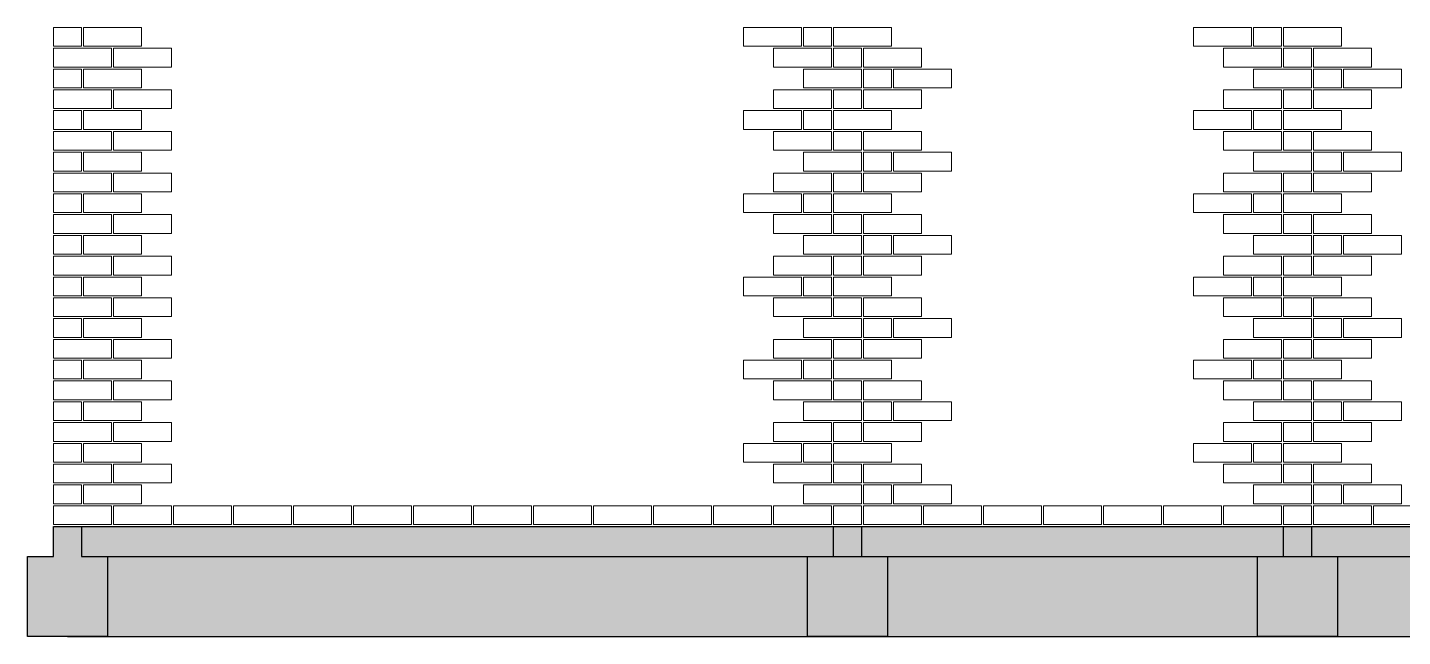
# Model space of a CAD drawing. Header units: centimetres. Extents: x 7771 to 8816, y 2844 to 3540.
# Drawn here: x 7771 to 8459, y 2844 to 3148 of the extents above; entities that cross this region are included whole.
import ezdxf

# ---------------------------------------------------------------- set-up
doc = ezdxf.new("R2010")
doc.units = ezdxf.units.CM
doc.layers.add('Ceramico 1.0', color=7, linetype='Continuous', lineweight=5, true_color=0xc73200)
doc.layers.add('Fundaciones', color=251, linetype='Continuous')

msp = doc.modelspace()

# ---------------------------------------------------------------- hatches: boundary and pattern name
at = {"layer": 'Fundaciones'}
h = msp.add_hatch(dxfattribs=at)
h.set_pattern_fill('AR-CONC', color=256, scale=0.2)
h.set_pattern_definition([(50, (2632.574, 11.806), (36.43693, -3.18782), [3.81, -41.91]), (355, (2632.574, 11.806), (-7.04868, 38.21137), [3.048, -33.52812]), (100.45144, (2635.61, 11.54), (29.38825, 35.02355), [3.238, -35.61805]), (46.1842, (2632.574, 21.966), (54.2158, -8.40847), [5.715, -62.865]), (96.6356, (2637.09, 21.265), (47.48083, 49.48522), [4.857, -53.4271]), (351.18415, (2632.574, 21.966), (47.48083, 49.48522), [4.572, -50.29195]), (21, (2637.654, 19.426), (30.32288, -20.45304), [3.81, -41.91]), (326, (2637.654, 19.426), (12.3604, 36.8376), [3.048, -33.528]), (71.45144, (2640.18, 17.72), (42.68328, 16.38455), [3.238, -35.61799]), (37.5, (2632.574, 11.806), (0.61772, 16.911008), [0, -33.1216, 0, -34.036, 0, -33.655]), (7.5, (2632.574, 11.806), (13.363933, 20.036115), [0, -19.4056, 0, -32.3596, 0, -12.827]), (327.5, (2621.245, 11.806), (27.11812, -1.14575), [0, -12.7, 0, -39.624, 0, -52.578]), (317.5, (2616.165, 11.806), (29.62584, 5.0853), [0, -16.51, 0, -26.3144, 0, -37.338])])
h.paths.add_polyline_path([(8776.125, 2883.861), (7811.125, 2883.861), (7811.125, 2843.861), (8776.125, 2843.861)])
h.paths.add_polyline_path([(7811.125, 2883.861), (7798.125, 2883.861), (7798.125, 2898.861), (7784.125, 2898.861), (7784.125, 2883.861), (7771.125, 2883.861), (7771.125, 2843.861), (7791.125, 2843.861), (7811.125, 2843.861)])
h.paths.add_polyline_path([(8816.125, 2883.861), (8803.125, 2883.861), (8803.125, 2898.861), (8789.125, 2898.861), (8789.125, 2883.861), (8776.125, 2883.861), (8776.125, 2843.861), (8796.125, 2843.861), (8816.125, 2843.861)])
h.paths.add_polyline_path([(8789.125, 2898.861), (7798.125, 2898.861), (7798.125, 2883.861), (7811.125, 2883.861), (8776.125, 2883.861), (8789.125, 2883.861)])

# ---------------------------------------------------------------- linework, layer by layer
at = {"layer": 'Ceramico 1.0'}
for points in [[(7798.125, 3148.461), (7798.125, 3139.061), (7784.125, 3139.061), (7784.125, 3148.461)], [(7828.125, 3148.461), (7828.125, 3139.061), (7799.125, 3139.061), (7799.125, 3148.461)], [(8158.125, 3148.461), (8158.125, 3139.061), (8129.125, 3139.061), (8129.125, 3148.461)], [(8173.125, 3148.461), (8173.125, 3139.061), (8159.125, 3139.061), (8159.125, 3148.461)], [(8203.125, 3148.461), (8203.125, 3139.061), (8174.125, 3139.061), (8174.125, 3148.461)], [(8383.125, 3148.461), (8383.125, 3139.061), (8354.125, 3139.061), (8354.125, 3148.461)], [(8398.126, 3148.461), (8398.126, 3139.061), (8384.126, 3139.061), (8384.126, 3148.461)], [(8428.125, 3148.461), (8428.125, 3139.061), (8399.126, 3139.061), (8399.126, 3148.461)], [(7813.125, 3138.061), (7813.125, 3128.661), (7784.125, 3128.661), (7784.125, 3138.061)], [(7843.125, 3138.061), (7843.125, 3128.661), (7814.125, 3128.661), (7814.125, 3138.061)], [(8173.125, 3138.061), (8173.125, 3128.661), (8144.125, 3128.661), (8144.125, 3138.061)], [(8188.125, 3138.061), (8188.125, 3128.661), (8174.125, 3128.661), (8174.125, 3138.061)], [(8218.125, 3138.061), (8218.125, 3128.661), (8189.125, 3128.661), (8189.125, 3138.061)], [(8398.126, 3138.061), (8398.126, 3128.661), (8369.126, 3128.661), (8369.126, 3138.061)], [(8413.126, 3138.061), (8413.126, 3128.661), (8399.126, 3128.661), (8399.126, 3138.061)], [(8443.126, 3138.061), (8443.126, 3128.661), (8414.126, 3128.661), (8414.126, 3138.061)], [(7798.125, 3127.661), (7798.125, 3118.261), (7784.125, 3118.261), (7784.125, 3127.661)], [(7828.125, 3127.661), (7828.125, 3118.261), (7799.125, 3118.261), (7799.125, 3127.661)], [(8188.125, 3127.661), (8188.125, 3118.261), (8159.125, 3118.261), (8159.125, 3127.661)], [(8203.125, 3127.661), (8203.125, 3118.261), (8189.125, 3118.261), (8189.125, 3127.661)], [(8233.125, 3127.661), (8233.125, 3118.261), (8204.125, 3118.261), (8204.125, 3127.661)], [(8413.126, 3127.661), (8413.126, 3118.261), (8384.126, 3118.261), (8384.126, 3127.661)], [(8428.126, 3127.661), (8428.126, 3118.261), (8414.126, 3118.261), (8414.126, 3127.661)], [(8458.126, 3127.661), (8458.126, 3118.261), (8429.126, 3118.261), (8429.126, 3127.661)], [(7813.125, 3117.261), (7813.125, 3107.861), (7784.125, 3107.861), (7784.125, 3117.261)], [(7843.125, 3117.261), (7843.125, 3107.861), (7814.125, 3107.861), (7814.125, 3117.261)], [(8173.125, 3117.261), (8173.125, 3107.861), (8144.125, 3107.861), (8144.125, 3117.261)], [(8188.125, 3117.261), (8188.125, 3107.861), (8174.125, 3107.861), (8174.125, 3117.261)], [(8218.125, 3117.261), (8218.125, 3107.861), (8189.125, 3107.861), (8189.125, 3117.261)], [(8398.125, 3117.261), (8398.125, 3107.861), (8369.125, 3107.861), (8369.125, 3117.261)], [(8413.125, 3117.261), (8413.125, 3107.861), (8399.125, 3107.861), (8399.125, 3117.261)], [(8443.125, 3117.261), (8443.125, 3107.861), (8414.125, 3107.861), (8414.125, 3117.261)], [(7798.125, 3106.861), (7798.125, 3097.461), (7784.125, 3097.461), (7784.125, 3106.861)], [(7828.125, 3106.861), (7828.125, 3097.461), (7799.125, 3097.461), (7799.125, 3106.861)], [(8158.125, 3106.861), (8158.125, 3097.461), (8129.125, 3097.461), (8129.125, 3106.861)], [(8173.125, 3106.861), (8173.125, 3097.461), (8159.125, 3097.461), (8159.125, 3106.861)], [(8203.125, 3106.861), (8203.125, 3097.461), (8174.125, 3097.461), (8174.125, 3106.861)], [(8383.125, 3106.861), (8383.125, 3097.461), (8354.125, 3097.461), (8354.125, 3106.861)], [(8398.125, 3106.861), (8398.125, 3097.461), (8384.126, 3097.461), (8384.126, 3106.861)], [(8428.125, 3106.861), (8428.125, 3097.461), (8399.125, 3097.461), (8399.125, 3106.861)], [(7813.125, 3096.461), (7813.125, 3087.061), (7784.125, 3087.061), (7784.125, 3096.461)], [(7843.125, 3096.461), (7843.125, 3087.061), (7814.125, 3087.061), (7814.125, 3096.461)], [(8173.125, 3096.461), (8173.125, 3087.061), (8144.125, 3087.061), (8144.125, 3096.461)], [(8188.125, 3096.461), (8188.125, 3087.061), (8174.125, 3087.061), (8174.125, 3096.461)], [(8218.125, 3096.461), (8218.125, 3087.061), (8189.125, 3087.061), (8189.125, 3096.461)], [(8398.126, 3096.461), (8398.126, 3087.061), (8369.126, 3087.061), (8369.126, 3096.461)], [(8413.126, 3096.461), (8413.126, 3087.061), (8399.126, 3087.061), (8399.126, 3096.461)], [(8443.126, 3096.461), (8443.126, 3087.061), (8414.126, 3087.061), (8414.126, 3096.461)], [(7798.125, 3086.061), (7798.125, 3076.661), (7784.125, 3076.661), (7784.125, 3086.061)], [(7828.125, 3086.061), (7828.125, 3076.661), (7799.125, 3076.661), (7799.125, 3086.061)], [(8188.125, 3086.061), (8188.125, 3076.661), (8159.125, 3076.661), (8159.125, 3086.061)], [(8203.125, 3086.061), (8203.125, 3076.661), (8189.125, 3076.661), (8189.125, 3086.061)], [(8233.125, 3086.061), (8233.125, 3076.661), (8204.125, 3076.661), (8204.125, 3086.061)], [(8413.125, 3086.061), (8413.125, 3076.661), (8384.126, 3076.661), (8384.126, 3086.061)], [(8428.126, 3086.061), (8428.126, 3076.661), (8414.126, 3076.661), (8414.126, 3086.061)], [(8458.126, 3086.061), (8458.126, 3076.661), (8429.126, 3076.661), (8429.126, 3086.061)], [(7813.125, 3075.661), (7813.125, 3066.261), (7784.125, 3066.261), (7784.125, 3075.661)], [(7843.125, 3075.661), (7843.125, 3066.261), (7814.125, 3066.261), (7814.125, 3075.661)], [(8173.125, 3075.661), (8173.125, 3066.261), (8144.125, 3066.261), (8144.125, 3075.661)], [(8188.125, 3075.661), (8188.125, 3066.261), (8174.125, 3066.261), (8174.125, 3075.661)], [(8218.125, 3075.661), (8218.125, 3066.261), (8189.125, 3066.261), (8189.125, 3075.661)], [(8398.125, 3075.661), (8398.125, 3066.261), (8369.125, 3066.261), (8369.125, 3075.661)], [(8413.125, 3075.661), (8413.125, 3066.261), (8399.125, 3066.261), (8399.125, 3075.661)], [(8443.125, 3075.661), (8443.125, 3066.261), (8414.125, 3066.261), (8414.125, 3075.661)], [(7798.125, 3065.261), (7798.125, 3055.861), (7784.125, 3055.861), (7784.125, 3065.261)], [(7828.125, 3065.261), (7828.125, 3055.861), (7799.125, 3055.861), (7799.125, 3065.261)], [(8158.125, 3065.261), (8158.125, 3055.861), (8129.125, 3055.861), (8129.125, 3065.261)], [(8173.125, 3065.261), (8173.125, 3055.861), (8159.125, 3055.861), (8159.125, 3065.261)], [(8203.125, 3065.261), (8203.125, 3055.861), (8174.125, 3055.861), (8174.125, 3065.261)], [(8383.125, 3065.261), (8383.125, 3055.861), (8354.125, 3055.861), (8354.125, 3065.261)], [(8398.125, 3065.261), (8398.125, 3055.861), (8384.125, 3055.861), (8384.125, 3065.261)], [(8428.125, 3065.261), (8428.125, 3055.861), (8399.125, 3055.861), (8399.125, 3065.261)], [(7813.125, 3054.861), (7813.125, 3045.461), (7784.125, 3045.461), (7784.125, 3054.861)], [(7843.125, 3054.861), (7843.125, 3045.461), (7814.125, 3045.461), (7814.125, 3054.861)], [(8173.125, 3054.861), (8173.125, 3045.461), (8144.125, 3045.461), (8144.125, 3054.861)], [(8188.125, 3054.861), (8188.125, 3045.461), (8174.125, 3045.461), (8174.125, 3054.861)], [(8218.125, 3054.861), (8218.125, 3045.461), (8189.125, 3045.461), (8189.125, 3054.861)], [(8398.125, 3054.861), (8398.125, 3045.461), (8369.126, 3045.461), (8369.126, 3054.861)], [(8413.126, 3054.861), (8413.126, 3045.461), (8399.126, 3045.461), (8399.126, 3054.861)], [(8443.126, 3054.861), (8443.126, 3045.461), (8414.126, 3045.461), (8414.126, 3054.861)], [(7798.125, 3044.461), (7798.125, 3035.061), (7784.125, 3035.061), (7784.125, 3044.461)], [(7828.125, 3044.461), (7828.125, 3035.061), (7799.125, 3035.061), (7799.125, 3044.461)], [(8188.125, 3044.461), (8188.125, 3035.061), (8159.125, 3035.061), (8159.125, 3044.461)], [(8203.125, 3044.461), (8203.125, 3035.061), (8189.125, 3035.061), (8189.125, 3044.461)], [(8233.125, 3044.461), (8233.125, 3035.061), (8204.125, 3035.061), (8204.125, 3044.461)], [(8413.125, 3044.461), (8413.125, 3035.061), (8384.126, 3035.061), (8384.126, 3044.461)], [(8428.125, 3044.461), (8428.125, 3035.061), (8414.125, 3035.061), (8414.125, 3044.461)], [(8458.126, 3044.461), (8458.126, 3035.061), (8429.126, 3035.061), (8429.126, 3044.461)], [(7813.125, 3034.061), (7813.125, 3024.661), (7784.125, 3024.661), (7784.125, 3034.061)], [(7843.125, 3034.061), (7843.125, 3024.661), (7814.125, 3024.661), (7814.125, 3034.061)], [(8173.125, 3034.061), (8173.125, 3024.661), (8144.125, 3024.661), (8144.125, 3034.061)], [(8188.125, 3034.061), (8188.125, 3024.661), (8174.125, 3024.661), (8174.125, 3034.061)], [(8218.125, 3034.061), (8218.125, 3024.661), (8189.125, 3024.661), (8189.125, 3034.061)], [(8398.125, 3034.061), (8398.125, 3024.661), (8369.125, 3024.661), (8369.125, 3034.061)], [(8413.125, 3034.061), (8413.125, 3024.661), (8399.125, 3024.661), (8399.125, 3034.061)], [(8443.125, 3034.061), (8443.125, 3024.661), (8414.125, 3024.661), (8414.125, 3034.061)], [(7798.125, 3023.661), (7798.125, 3014.261), (7784.125, 3014.261), (7784.125, 3023.661)], [(7828.125, 3023.661), (7828.125, 3014.261), (7799.125, 3014.261), (7799.125, 3023.661)], [(8158.125, 3023.661), (8158.125, 3014.261), (8129.125, 3014.261), (8129.125, 3023.661)], [(8173.125, 3023.661), (8173.125, 3014.261), (8159.125, 3014.261), (8159.125, 3023.661)], [(8203.125, 3023.661), (8203.125, 3014.261), (8174.125, 3014.261), (8174.125, 3023.661)], [(8383.125, 3023.661), (8383.125, 3014.261), (8354.125, 3014.261), (8354.125, 3023.661)], [(8398.125, 3023.661), (8398.125, 3014.261), (8384.125, 3014.261), (8384.125, 3023.661)], [(8428.125, 3023.661), (8428.125, 3014.261), (8399.125, 3014.261), (8399.125, 3023.661)], [(7813.125, 3013.261), (7813.125, 3003.861), (7784.125, 3003.861), (7784.125, 3013.261)], [(7843.125, 3013.261), (7843.125, 3003.861), (7814.125, 3003.861), (7814.125, 3013.261)], [(8173.125, 3013.261), (8173.125, 3003.861), (8144.125, 3003.861), (8144.125, 3013.261)], [(8188.125, 3013.261), (8188.125, 3003.861), (8174.125, 3003.861), (8174.125, 3013.261)], [(8218.125, 3013.261), (8218.125, 3003.861), (8189.125, 3003.861), (8189.125, 3013.261)], [(8398.125, 3013.261), (8398.125, 3003.861), (8369.125, 3003.861), (8369.125, 3013.261)], [(8413.125, 3013.261), (8413.125, 3003.861), (8399.125, 3003.861), (8399.125, 3013.261)], [(8443.125, 3013.261), (8443.125, 3003.861), (8414.125, 3003.861), (8414.125, 3013.261)], [(7798.125, 3002.861), (7798.125, 2993.461), (7784.125, 2993.461), (7784.125, 3002.861)], [(7828.125, 3002.861), (7828.125, 2993.461), (7799.125, 2993.461), (7799.125, 3002.861)], [(8188.125, 3002.861), (8188.125, 2993.461), (8159.125, 2993.461), (8159.125, 3002.861)], [(8203.125, 3002.861), (8203.125, 2993.461), (8189.125, 2993.461), (8189.125, 3002.861)], [(8233.125, 3002.861), (8233.125, 2993.461), (8204.125, 2993.461), (8204.125, 3002.861)], [(8413.125, 3002.861), (8413.125, 2993.461), (8384.125, 2993.461), (8384.125, 3002.861)], [(8428.125, 3002.861), (8428.125, 2993.461), (8414.125, 2993.461), (8414.125, 3002.861)], [(8458.126, 3002.861), (8458.126, 2993.461), (8429.126, 2993.461), (8429.126, 3002.861)], [(7813.125, 2992.461), (7813.125, 2983.061), (7784.125, 2983.061), (7784.125, 2992.461)], [(7843.125, 2992.461), (7843.125, 2983.061), (7814.125, 2983.061), (7814.125, 2992.461)], [(8173.125, 2992.461), (8173.125, 2983.061), (8144.125, 2983.061), (8144.125, 2992.461)], [(8188.125, 2992.461), (8188.125, 2983.061), (8174.125, 2983.061), (8174.125, 2992.461)], [(8218.125, 2992.461), (8218.125, 2983.061), (8189.125, 2983.061), (8189.125, 2992.461)], [(8398.125, 2992.461), (8398.125, 2983.061), (8369.125, 2983.061), (8369.125, 2992.461)], [(8413.125, 2992.461), (8413.125, 2983.061), (8399.125, 2983.061), (8399.125, 2992.461)], [(8443.125, 2992.461), (8443.125, 2983.061), (8414.125, 2983.061), (8414.125, 2992.461)], [(7798.125, 2982.061), (7798.125, 2972.661), (7784.125, 2972.661), (7784.125, 2982.061)], [(7828.125, 2982.061), (7828.125, 2972.661), (7799.125, 2972.661), (7799.125, 2982.061)], [(8158.125, 2982.061), (8158.125, 2972.661), (8129.125, 2972.661), (8129.125, 2982.061)], [(8173.125, 2982.061), (8173.125, 2972.661), (8159.125, 2972.661), (8159.125, 2982.061)], [(8203.125, 2982.061), (8203.125, 2972.661), (8174.125, 2972.661), (8174.125, 2982.061)], [(8383.125, 2982.061), (8383.125, 2972.661), (8354.125, 2972.661), (8354.125, 2982.061)], [(8398.125, 2982.061), (8398.125, 2972.661), (8384.125, 2972.661), (8384.125, 2982.061)], [(8428.125, 2982.061), (8428.125, 2972.661), (8399.125, 2972.661), (8399.125, 2982.061)], [(7813.125, 2971.661), (7813.125, 2962.261), (7784.125, 2962.261), (7784.125, 2971.661)], [(7843.125, 2971.661), (7843.125, 2962.261), (7814.125, 2962.261), (7814.125, 2971.661)], [(8173.125, 2971.661), (8173.125, 2962.261), (8144.125, 2962.261), (8144.125, 2971.661)], [(8188.125, 2971.661), (8188.125, 2962.261), (8174.125, 2962.261), (8174.125, 2971.661)], [(8218.125, 2971.661), (8218.125, 2962.261), (8189.125, 2962.261), (8189.125, 2971.661)], [(8398.125, 2971.661), (8398.125, 2962.261), (8369.125, 2962.261), (8369.125, 2971.661)], [(8413.125, 2971.661), (8413.125, 2962.261), (8399.125, 2962.261), (8399.125, 2971.661)], [(8443.125, 2971.661), (8443.125, 2962.261), (8414.125, 2962.261), (8414.125, 2971.661)], [(7798.125, 2961.261), (7798.125, 2951.861), (7784.125, 2951.861), (7784.125, 2961.261)], [(7828.125, 2961.261), (7828.125, 2951.861), (7799.125, 2951.861), (7799.125, 2961.261)], [(8188.125, 2961.261), (8188.125, 2951.861), (8159.125, 2951.861), (8159.125, 2961.261)], [(8203.125, 2961.261), (8203.125, 2951.861), (8189.125, 2951.861), (8189.125, 2961.261)], [(8233.125, 2961.261), (8233.125, 2951.861), (8204.125, 2951.861), (8204.125, 2961.261)], [(8413.125, 2961.261), (8413.125, 2951.861), (8384.125, 2951.861), (8384.125, 2961.261)], [(8428.125, 2961.261), (8428.125, 2951.861), (8414.125, 2951.861), (8414.125, 2961.261)], [(8458.126, 2961.261), (8458.126, 2951.861), (8429.126, 2951.861), (8429.126, 2961.261)], [(7813.125, 2950.861), (7813.125, 2941.461), (7784.125, 2941.461), (7784.125, 2950.861)], [(7843.125, 2950.861), (7843.125, 2941.461), (7814.125, 2941.461), (7814.125, 2950.861)], [(8173.125, 2950.861), (8173.125, 2941.461), (8144.125, 2941.461), (8144.125, 2950.861)], [(8188.125, 2950.861), (8188.125, 2941.461), (8174.125, 2941.461), (8174.125, 2950.861)], [(8218.125, 2950.861), (8218.125, 2941.461), (8189.125, 2941.461), (8189.125, 2950.861)], [(8398.125, 2950.861), (8398.125, 2941.461), (8369.125, 2941.461), (8369.125, 2950.861)], [(8413.125, 2950.861), (8413.125, 2941.461), (8399.125, 2941.461), (8399.125, 2950.861)], [(8443.125, 2950.861), (8443.125, 2941.461), (8414.125, 2941.461), (8414.125, 2950.861)], [(7798.125, 2940.461), (7798.125, 2931.061), (7784.125, 2931.061), (7784.125, 2940.461)], [(7828.125, 2940.461), (7828.125, 2931.061), (7799.125, 2931.061), (7799.125, 2940.461)], [(8158.125, 2940.461), (8158.125, 2931.061), (8129.125, 2931.061), (8129.125, 2940.461)], [(8173.125, 2940.461), (8173.125, 2931.061), (8159.125, 2931.061), (8159.125, 2940.461)], [(8203.125, 2940.461), (8203.125, 2931.061), (8174.125, 2931.061), (8174.125, 2940.461)], [(8383.125, 2940.461), (8383.125, 2931.061), (8354.125, 2931.061), (8354.125, 2940.461)], [(8398.125, 2940.461), (8398.125, 2931.061), (8384.125, 2931.061), (8384.125, 2940.461)], [(8428.125, 2940.461), (8428.125, 2931.061), (8399.125, 2931.061), (8399.125, 2940.461)], [(7813.125, 2930.061), (7813.125, 2920.661), (7784.125, 2920.661), (7784.125, 2930.061)], [(7843.125, 2930.061), (7843.125, 2920.661), (7814.125, 2920.661), (7814.125, 2930.061)], [(8173.125, 2930.061), (8173.125, 2920.661), (8144.125, 2920.661), (8144.125, 2930.061)], [(8188.125, 2930.061), (8188.125, 2920.661), (8174.125, 2920.661), (8174.125, 2930.061)], [(8218.125, 2930.061), (8218.125, 2920.661), (8189.125, 2920.661), (8189.125, 2930.061)], [(8398.125, 2930.061), (8398.125, 2920.661), (8369.125, 2920.661), (8369.125, 2930.061)], [(8413.125, 2930.061), (8413.125, 2920.661), (8399.125, 2920.661), (8399.125, 2930.061)], [(8443.125, 2930.061), (8443.125, 2920.661), (8414.125, 2920.661), (8414.125, 2930.061)], [(7798.125, 2919.661), (7798.125, 2910.261), (7784.125, 2910.261), (7784.125, 2919.661)], [(7828.125, 2919.661), (7828.125, 2910.261), (7799.125, 2910.261), (7799.125, 2919.661)], [(8188.125, 2919.661), (8188.125, 2910.261), (8159.125, 2910.261), (8159.125, 2919.661)], [(8203.125, 2919.661), (8203.125, 2910.261), (8189.125, 2910.261), (8189.125, 2919.661)], [(8233.125, 2919.661), (8233.125, 2910.261), (8204.125, 2910.261), (8204.125, 2919.661)], [(8413.126, 2919.661), (8413.126, 2910.261), (8384.126, 2910.261), (8384.126, 2919.661)], [(8428.126, 2919.661), (8428.126, 2910.261), (8414.126, 2910.261), (8414.126, 2919.661)], [(8458.126, 2919.661), (8458.126, 2910.261), (8429.126, 2910.261), (8429.126, 2919.661)], [(7813.125, 2909.261), (7813.125, 2899.861), (7784.125, 2899.861), (7784.125, 2909.261)], [(7843.125, 2909.261), (7843.125, 2899.861), (7814.125, 2899.861), (7814.125, 2909.261)], [(7873.125, 2909.261), (7873.125, 2899.861), (7844.125, 2899.861), (7844.125, 2909.261)], [(7903.125, 2909.261), (7903.125, 2899.861), (7874.125, 2899.861), (7874.125, 2909.261)], [(7933.125, 2909.261), (7933.125, 2899.861), (7904.125, 2899.861), (7904.125, 2909.261)], [(7963.125, 2909.261), (7963.125, 2899.861), (7934.125, 2899.861), (7934.125, 2909.261)], [(7993.125, 2909.261), (7993.125, 2899.861), (7964.125, 2899.861), (7964.125, 2909.261)], [(8023.125, 2909.261), (8023.125, 2899.861), (7994.125, 2899.861), (7994.125, 2909.261)], [(8053.125, 2909.261), (8053.125, 2899.861), (8024.125, 2899.861), (8024.125, 2909.261)], [(8083.125, 2909.261), (8083.125, 2899.861), (8054.125, 2899.861), (8054.125, 2909.261)], [(8113.125, 2909.261), (8113.125, 2899.861), (8084.125, 2899.861), (8084.125, 2909.261)], [(8143.125, 2909.261), (8143.125, 2899.861), (8114.125, 2899.861), (8114.125, 2909.261)], [(8173.125, 2909.261), (8173.125, 2899.861), (8144.125, 2899.861), (8144.125, 2909.261)], [(8188.125, 2909.261), (8188.125, 2899.861), (8174.125, 2899.861), (8174.125, 2909.261)], [(8218.125, 2909.261), (8218.125, 2899.861), (8189.125, 2899.861), (8189.125, 2909.261)], [(8248.125, 2909.261), (8248.125, 2899.861), (8219.125, 2899.861), (8219.125, 2909.261)], [(8278.125, 2909.261), (8278.125, 2899.861), (8249.125, 2899.861), (8249.125, 2909.261)], [(8308.125, 2909.261), (8308.125, 2899.861), (8279.125, 2899.861), (8279.125, 2909.261)], [(8338.125, 2909.261), (8338.125, 2899.861), (8309.125, 2899.861), (8309.125, 2909.261)], [(8368.125, 2909.261), (8368.125, 2899.861), (8339.125, 2899.861), (8339.125, 2909.261)], [(8398.125, 2909.261), (8398.125, 2899.861), (8369.125, 2899.861), (8369.125, 2909.261)], [(8413.125, 2909.261), (8413.125, 2899.861), (8399.125, 2899.861), (8399.125, 2909.261)], [(8443.125, 2909.261), (8443.125, 2899.861), (8414.125, 2899.861), (8414.125, 2909.261)], [(8473.125, 2909.261), (8473.125, 2899.861), (8444.125, 2899.861), (8444.125, 2909.261)]]:
    msp.add_lwpolyline(points, close=True, dxfattribs=at)
at = {"layer": 'Fundaciones'}
for p, q in [((7798.125, 2898.861), (8789.125, 2898.861)), ((7811.125, 2883.861), (8776.125, 2883.861)), ((7791.125, 2843.861), (8796.125, 2843.861)), ((8071.126, 2843.861), (8111.126, 2843.861))]:
    msp.add_line(p, q, dxfattribs=at)
for points in [[(7771.125, 2843.861), (7771.125, 2883.861), (7784.125, 2883.861), (7784.125, 2898.861), (7798.125, 2898.861), (7798.125, 2883.861), (7811.125, 2883.861), (7811.125, 2843.861), (7791.125, 2843.861)], [(8161.125, 2843.861), (8161.125, 2883.861), (8174.125, 2883.861), (8174.125, 2898.861), (8188.125, 2898.861), (8188.125, 2883.861), (8201.125, 2883.861), (8201.125, 2843.861), (8181.125, 2843.861)], [(8386.125, 2843.861), (8386.125, 2883.861), (8399.125, 2883.861), (8399.125, 2898.861), (8413.125, 2898.861), (8413.125, 2883.861), (8426.125, 2883.861), (8426.125, 2843.861), (8406.125, 2843.861)]]:
    msp.add_lwpolyline(points, close=True, dxfattribs=at)

doc.saveas('drawing.dxf')
